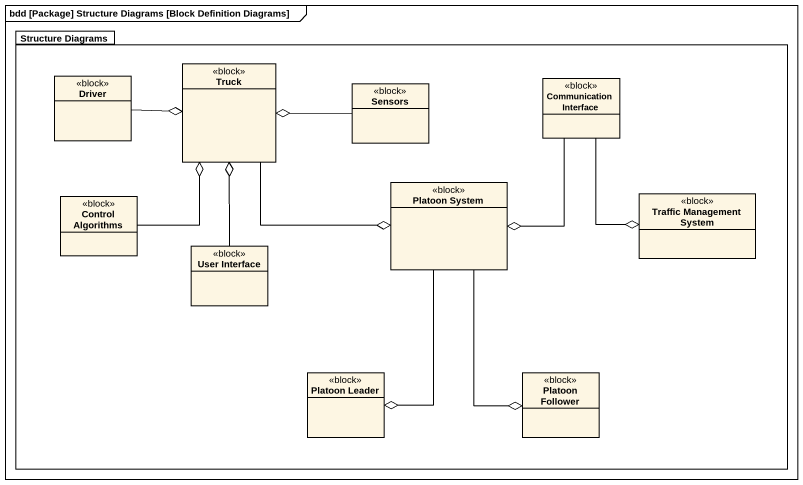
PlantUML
@startuml
mainframe bdd [Package] Structure Diagrams [Block Definition Diagrams]
hide circle
hide empty members
package "Structure Diagrams" as Structure_Diagrams {
  class Driver <<block>>
  class Truck <<block>>
  class "Communication Interface" as Communication_Interface <<block>>
  class Sensors <<block>>
  class "Control Algorithms" as Control_Algorithms <<block>>
  class "Platoon System" as Platoon_System <<block>>
  class "Traffic Management System" as Traffic_Management_System <<block>>
  class "User Interface" as User_Interface <<block>>
  class "Platoon Leader" as Platoon_Leader <<block>>
  class "Platoon Follower" as Platoon_Follower <<block>>
}
Driver -right-o Truck
Truck -right-o Platoon_System
Communication_Interface --o Platoon_System
Communication_Interface --o Traffic_Management_System
Sensors -left-o Truck
Control_Algorithms -up-o Truck
Platoon_System --o Platoon_Leader
Platoon_System --o Platoon_Follower
User_Interface -up-o Truck
@enduml
